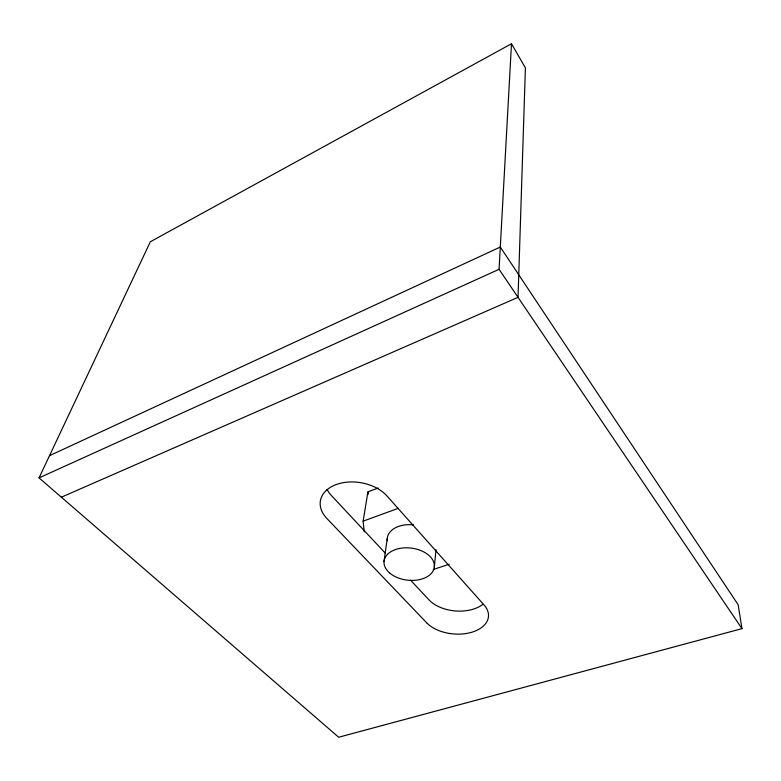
<?xml version="1.0" encoding="UTF-8"?>
<svg xmlns="http://www.w3.org/2000/svg" width="781" height="781" viewBox="0 0 781 781"><rect width="100%" height="100%" fill="white"/><g stroke="black" fill="none" stroke-linecap="round" stroke-linejoin="round"><path stroke-width="1.17" d="M741.95 628.637L499.079 269.299L511.487 43.756L150.343 241.749L39.05 477.884L338.671 737.244L741.95 628.637L738.152 604.748L500.299 247.04L49.515 455.674M434.324 567.113L436.003 549.726M384.008 561.627L387.239 538.568M364.249 531.89L363.126 521.161L367.929 491.864L378.141 487.998M39.05 477.884L499.079 269.299M61.367 497.204L518.028 297.336L525.408 67.84L511.487 43.756M363.126 521.161L398.3 508.294M433.289 569.505L449.182 564.214M385.58 553.456L331.408 495.544A35.946 24.543 9.4 0 1 327.112 489.521M410.581 580.195L428.915 599.798A32.88 20.531 5 0 0 482.765 604.455M367.929 491.864L368.163 494.256M387.317 540.686A24.797 16.186 6.8 0 1 413.491 524.881M426.651 622.779L326.897 518.506A36.707 24.533 9.4 0 1 336.045 484.61A36.707 24.533 9.4 0 1 387.054 496.042L484.074 604.982A33.515 20.443 5.1 0 1 472.212 632.122A33.515 20.443 5.1 0 1 426.651 622.779M390.09 573.342A25.304 16.147 6.8 0 0 432.967 571.155A25.304 16.147 6.8 0 0 404.509 547.852A25.304 16.147 6.8 0 0 390.09 573.342"/></g></svg>
